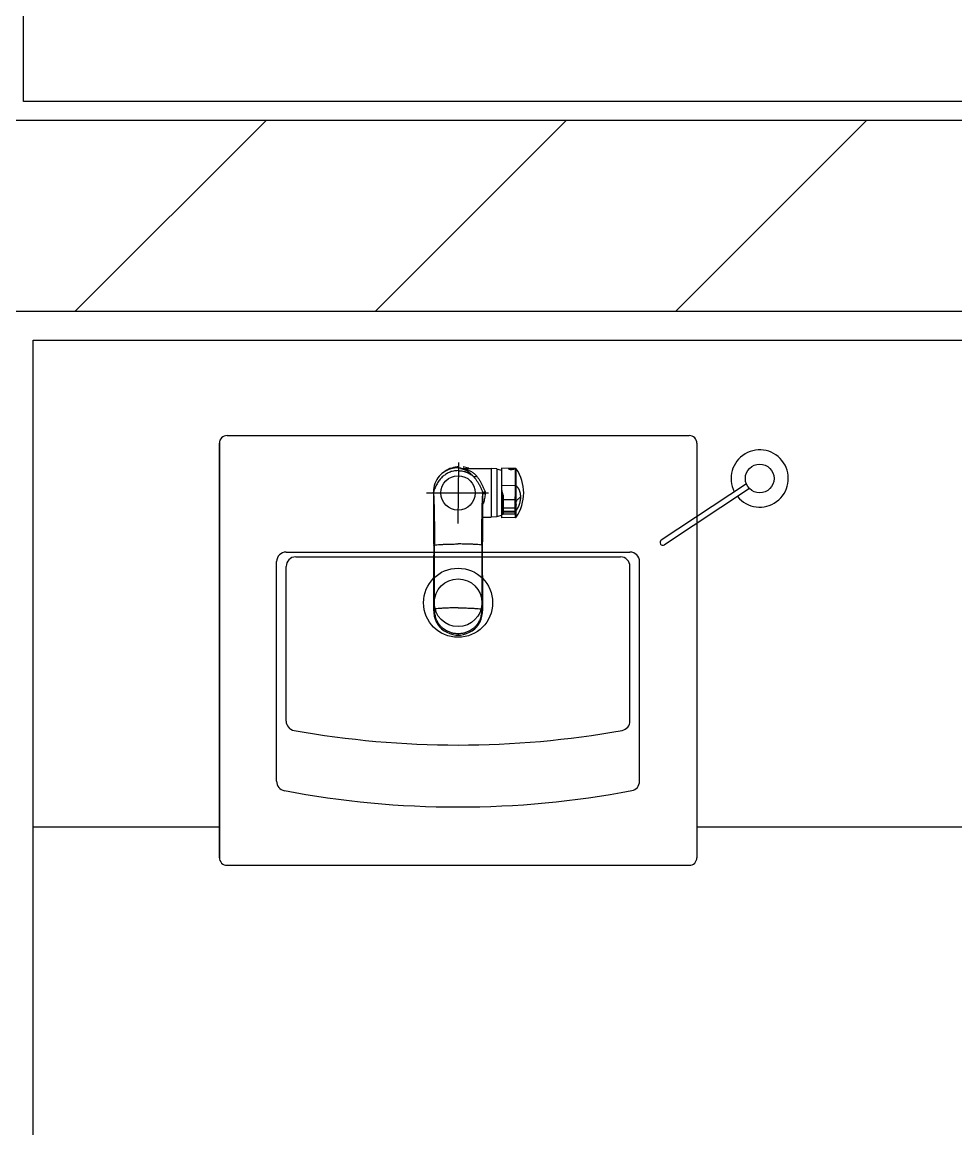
# Model space of a CAD drawing. Extents: x 1198601 to 1325177, y -301855 to -214174.
# Drawn here: x 1244989 to 1245967, y -274826 to -273667 of the extents above; entities that cross this region are included whole.
import ezdxf

# ---------------------------------------------------------------- set-up
doc = ezdxf.new("R2010")
doc.units = 0
doc.header["$LTSCALE"] = 600
doc.header["$MEASUREMENT"] = 0
for name, color, linetype in [('INT', 13, 'CONTINUOUS'), ('WAL', 4, 'CONTINUOUS'), ('WALLLL', 7, 'CONTINUOUS')]:
    doc.layers.add(name, color=color, linetype=linetype)

msp = doc.modelspace()

# ---------------------------------------------------------------- linework, layer by layer
at = {"layer": 'INT', "lineweight": -3}
for p, q in [((1245195.4, -274107.9), (1245195.4, -274541.9)), ((1245195.4, -274541.9), (1245195.4, -274107.9)), ((1245203.4, -274099.9), (1245687.4, -274099.9)), ((1245695.4, -274107.9), (1245695.4, -274541.9)), ((1245445.6, -274128.2), (1245445.2, -274191.9)), ((1245425.5, -274142.5), (1245424.2, -274144.2)), ((1245426.9, -274141), (1245425.5, -274142.5)), ((1245428.4, -274139.7), (1245426.9, -274141)), ((1245429.9, -274138.5), (1245428.4, -274139.7)), ((1245431.4, -274137.5), (1245429.9, -274138.5)), ((1245432.8, -274136.7), (1245431.4, -274137.5)), ((1245434.2, -274136), (1245432.8, -274136.7)), ((1245435.5, -274135.4), (1245434.2, -274136)), ((1245436.7, -274135), (1245435.5, -274135.4)), ((1245437.8, -274134.6), (1245436.7, -274135)), ((1245439, -274134.3), (1245437.8, -274134.6)), ((1245439.9, -274134.1), (1245439, -274134.3)), ((1245448.9, -274134.2), (1245448.7, -274134.2)), ((1245448.8, -274134.4), (1245448.8, -274134.4)), ((1245448.9, -274134.2), (1245479.9, -274134.3)), ((1245451.1, -274134.2), (1245450.9, -274134.1)), ((1245479.9, -274134.3), (1245479.9, -274185.3)), ((1245485.9, -274134.8), (1245479.9, -274134.3)), ((1245485.9, -274134.8), (1245485.9, -274184.8)), ((1245490.8, -274134), (1245490.8, -274185.8)), ((1245490.9, -274133.9), (1245490.9, -274152.3)), ((1245505.5, -274134.2), (1245490.9, -274133.9)), ((1245498.3, -274134.9), (1245498.3, -274134.8)), ((1245503.7, -274134.9), (1245503.8, -274134.9)), ((1245505.5, -274152.4), (1245505.5, -274134.2)), ((1245506.3, -274152.5), (1245506.3, -274134.6)), ((1245420.4, -274152.3), (1245419.8, -274154.6)), ((1245421.1, -274150.1), (1245420.4, -274152.3)), ((1245422, -274148), (1245421.1, -274150.1)), ((1245423, -274146), (1245422, -274148)), ((1245424.2, -274144.2), (1245423, -274146)), ((1245505.5, -274152.4), (1245490.9, -274152.3)), ((1245490.9, -274152.3), (1245490.9, -274156.4)), ((1245505.5, -274152.5), (1245505.5, -274152.4)), ((1245506.3, -274152.6), (1245506.3, -274152.5)), ((1245412.2, -274159.9), (1245477, -274159.9)), ((1245419.4, -274159.8), (1245419.4, -274159.8)), ((1245419.4, -274159.8), (1245419.4, -274159.8)), ((1245419.4, -274159.8), (1245419.4, -274160)), ((1245419.4, -274159.8), (1245419.4, -274159.9)), ((1245419.4, -274159.9), (1245419.4, -274160)), ((1245419.4, -274160), (1245419.4, -274160.3)), ((1245419.4, -274160.3), (1245419.4, -274160.9)), ((1245419.4, -274160.9), (1245419.4, -274162.8)), ((1245419.4, -274162.8), (1245419.5, -274167.4)), ((1245419.8, -274154.6), (1245419.6, -274156.3)), ((1245419.7, -274162.4), (1245419.7, -274162.4)), ((1245471.1, -274160.7), (1245471.2, -274160.4)), ((1245471.2, -274160.4), (1245471.2, -274160.2)), ((1245471.3, -274162.9), (1245471.4, -274161.2)), ((1245471.3, -274168.3), (1245471.3, -274162.9)), ((1245471.4, -274160.3), (1245471.4, -274161.2)), ((1245490.9, -274157.8), (1245490.9, -274175.4)), ((1245491.5, -274162.8), (1245491.5, -274181.3)), ((1245419.5, -274167.4), (1245419.5, -274170.3)), ((1245419.5, -274170.3), (1245419.5, -274175.3)), ((1245419.5, -274175.3), (1245419.5, -274179.3)), ((1245471.3, -274171.9), (1245471.3, -274168.3)), ((1245471.3, -274176), (1245471.3, -274171.9)), ((1245471.3, -274180.4), (1245471.3, -274176)), ((1245490.9, -274176.3), (1245490.9, -274178.9)), ((1245492.5, -274167.1), (1245492.5, -274175.9)), ((1245505, -274167.2), (1245492.5, -274167.1)), ((1245505, -274176), (1245492.5, -274175.9)), ((1245505, -274176), (1245505, -274167.2)), ((1245506, -274181.2), (1245506, -274168.1)), ((1245506, -274172.4), (1245506, -274172.3)), ((1245506, -274172.3), (1245506, -274172.3)), ((1245506, -274172.3), (1245506, -274172.3)), ((1245506, -274172.5), (1245506, -274172.4)), ((1245506, -274172.4), (1245506, -274172.4)), ((1245506, -274172.6), (1245506, -274172.5)), ((1245419.5, -274179.3), (1245419.5, -274182.7)), ((1245419.5, -274182.7), (1245419.6, -274186)), ((1245419.6, -274186), (1245419.6, -274188.5)), ((1245419.6, -274188.5), (1245419.7, -274198.4)), ((1245471.2, -274185), (1245471.3, -274180.4)), ((1245471.2, -274189.8), (1245471.2, -274185)), ((1245471.2, -274185.3), (1245479.9, -274185.3)), ((1245485.9, -274184.8), (1245479.9, -274185.3)), ((1245490.9, -274178.9), (1245490.9, -274185.9)), ((1245490.9, -274178.9), (1245491.5, -274178.9)), ((1245505.5, -274185.7), (1245490.9, -274185.9)), ((1245492.5, -274179.4), (1245492.5, -274180.2)), ((1245505, -274179.4), (1245492.5, -274179.4)), ((1245505, -274180.1), (1245492.5, -274180.2)), ((1245505, -274182.2), (1245492.5, -274182.3)), ((1245505, -274180.1), (1245505, -274179.4)), ((1245505.5, -274185.7), (1245505.5, -274182)), ((1245506.3, -274178.4), (1245506.3, -274178.3)), ((1245506.3, -274185.2), (1245506.3, -274178.4)), ((1245419.7, -274198.4), (1245419.7, -274203.8)), ((1245471.1, -274201), (1245471.2, -274195.1)), ((1245471.2, -274195.1), (1245471.2, -274189.8)), ((1245419.7, -274203.8), (1245419.7, -274205.7)), ((1245419.7, -274205.7), (1245419.7, -274207.7)), ((1245419.7, -274207.7), (1245419.7, -274208.7)), ((1245419.7, -274208.7), (1245419.7, -274209.7)), ((1245419.7, -274209.7), (1245419.7, -274210.8)), ((1245419.7, -274210.8), (1245419.7, -274211.9)), ((1245419.7, -274211.9), (1245419.7, -274212.9)), ((1245471, -274214.9), (1245471.1, -274207.6)), ((1245471.1, -274207.6), (1245471.1, -274201)), ((1245265.3, -274221.9), (1245625.3, -274221.9)), ((1245419.7, -274212.9), (1245419.8, -274214)), ((1245419.8, -274214.9), (1245419.7, -274235)), ((1245419.8, -274214), (1245419.8, -274214.9)), ((1245471, -274235), (1245471, -274214.9)), ((1245255.3, -274461.9), (1245255.3, -274231.9)), ((1245275.3, -274226.9), (1245615.3, -274226.9)), ((1245419.7, -274235), (1245419.7, -274257.4)), ((1245471.1, -274257.4), (1245471, -274235)), ((1245635.3, -274461.9), (1245635.3, -274231.9)), ((1245265.3, -274398.8), (1245265.3, -274236.9)), ((1245625.3, -274398.8), (1245625.3, -274236.9)), ((1245419.7, -274257.4), (1245419.7, -274281.8)), ((1245471.1, -274281.8), (1245471.1, -274257.4)), ((1245419.7, -274281.8), (1245419.9, -274285.5)), ((1245470.9, -274285.5), (1245471.1, -274281.8)), ((1245419.9, -274285.5), (1245420.4, -274289)), ((1245420.4, -274289), (1245421.3, -274292.1)), ((1245421.3, -274292.1), (1245422.5, -274295)), ((1245468.3, -274295), (1245469.5, -274292.1)), ((1245469.5, -274292.1), (1245470.3, -274289)), ((1245470.3, -274289), (1245470.9, -274285.5)), ((1245422.5, -274295), (1245424, -274297.7)), ((1245424, -274297.7), (1245425.8, -274300.1)), ((1245425.8, -274300.1), (1245428, -274302.3)), ((1245428, -274302.3), (1245430.6, -274304.2)), ((1245430.6, -274304.2), (1245433.5, -274305.9)), ((1245457.3, -274305.9), (1245460.2, -274304.2)), ((1245460.2, -274304.2), (1245462.8, -274302.2)), ((1245462.8, -274302.2), (1245465, -274300)), ((1245465, -274300), (1245466.8, -274297.6)), ((1245466.8, -274297.6), (1245468.3, -274295)), ((1245433.5, -274305.9), (1245436.6, -274307.3)), ((1245436.6, -274307.3), (1245439.8, -274308.3)), ((1245439.8, -274308.3), (1245442.8, -274308.8)), ((1245442.8, -274308.8), (1245445.4, -274308.9)), ((1245445.4, -274307.5), (1245445.4, -274308.9)), ((1245445.4, -274308.9), (1245448, -274308.8)), ((1245448, -274308.8), (1245451, -274308.3)), ((1245451, -274308.3), (1245454.2, -274307.3)), ((1245454.2, -274307.3), (1245457.3, -274305.9)), ((1245203.3, -274549.9), (1245687.4, -274549.9))]:
    msp.add_line(p, q, dxfattribs=at)
at = {"layer": 'INT', "color": 5}
for p, q in [((1245747.2, -274150.4), (1245658, -274209.3)), ((1245750.5, -274155.4), (1245661.3, -274214.3)), ((1245195.4, -274509.9), (1245000.4, -274509.9)), ((1245995.4, -274509.9), (1245695.4, -274509.9))]:
    msp.add_line(p, q, dxfattribs=at)
msp.add_circle((1245761.1, -274144.8), 15, dxfattribs=at)
at = {"layer": 'INT', "lineweight": -3}
for centre, radius in [((1245445.3, -274159.9), 18), ((1245445.3, -274274.9), 36.2), ((1245445.3, -274274.9), 25)]:
    msp.add_circle(centre, radius, dxfattribs=at)
for centre, radius, start, end in [((1245203.4, -274107.9), 8, 90, 180), ((1245687.4, -274107.9), 8, 0, 90), ((1245447.1, -274160), 27.5, 91.9859, 123.9463), ((1245447.1, -274160), 27.5, 70.1707, 82.7815), ((1245483.3, -274153.9), 19, 66.6309, 82.1348), ((1245490.9, -274134), 0.1, 89, 180), ((1245505.4, -274135.2), 1, 33.9392, 89), ((1245468.7, -274159.9), 45.3, 326.0608, 33.9392), ((1245483.3, -274165.7), 19, 277.8652, 293.3691), ((1245490.9, -274185.8), 0.1, 180, 271), ((1245492.5, -274181.3), 1, 180, 270.6098), ((1245505, -274181.2), 1, 270.6098, 0), ((1245505.4, -274184.7), 1, 271, 326.0608), ((1245265.3, -274231.9), 10, 90, 180), ((1245625.3, -274231.9), 10, 0, 90), ((1245275.3, -274236.9), 10, 90, 180), ((1245615.3, -274236.9), 10, 0, 90), ((1245275.3, -274398.8), 10, 180, 260.1964), ((1245445.3, -273448.9), 975, 259.8566, 280.1504), ((1245615.3, -274398.8), 10, 280.4898, 0), ((1245265.3, -274461.9), 10, 180, 259.604), ((1245625.3, -274461.9), 10, 281.105, 0), ((1245445.3, -273513.8), 975, 259.253, 280.7543), ((1245203.4, -274541.9), 8, 180, 270), ((1245687.4, -274541.9), 8, 270, 0)]:
    msp.add_arc(centre, radius, start, end, dxfattribs=at)
at = {"layer": 'INT', "color": 5}
for centre, radius, start, end in [((1245761.1, -274144.8), 30, 219.1815, 207.7032), ((1245659.7, -274211.8), 3, 123.4423, 303.4423)]:
    msp.add_arc(centre, radius, start, end, dxfattribs=at)
at = {"layer": 'INT', "lineweight": -3}
for points, knots in [([(1245445.4, -274136.6), (1245444.5, -274136.6), (1245442.8, -274136.7), (1245440.4, -274137), (1245438.1, -274137.6), (1245436, -274138.4), (1245434, -274139.4), (1245432.2, -274140.5), (1245430.4, -274141.8), (1245428.2, -274143.7), (1245425.7, -274146.5), (1245423.2, -274150.3), (1245421.1, -274154.5), (1245420, -274157.6), (1245419.5, -274159.1)], [0, 0, 0, 0, 2.590224, 5.032312, 7.364626, 9.618123, 11.819225, 13.989956, 16.149213, 18.31337, 22.708254, 27.27355, 32.086465, 36.909979, 36.909979, 36.909979, 36.909979]), ([(1245445.4, -274133.6), (1245444.6, -274133.6), (1245442.9, -274133.6), (1245441, -274133.9), (1245440, -274134.1), (1245439.9, -274134.1)], [0, 0, 0, 0, 2.337378, 5.167079, 5.568387, 5.568387, 5.568387, 5.568387]), ([(1245445.4, -274136.6), (1245446.3, -274136.6), (1245447.9, -274136.7), (1245450.4, -274137), (1245452.6, -274137.6), (1245454.8, -274138.4), (1245456.8, -274139.4), (1245459, -274140.7), (1245460.5, -274141.9), (1245461.4, -274142.7)], [0, 0, 0, 0, 2.590224, 5.032312, 7.364626, 9.618123, 11.819225, 13.989956, 17.522772, 17.522772, 17.522772, 17.522772]), ([(1245445.6, -274133.9), (1245445.6, -274133.9), (1245445.6, -274133.8), (1245445.7, -274133.9), (1245445.8, -274133.8), (1245445.9, -274133.8), (1245446, -274133.8), (1245446.1, -274133.8), (1245446.2, -274133.8), (1245446.2, -274133.8)], [0, 0, 0, 0, 0.0041468, 0.0434381, 0.1201391, 0.2263247, 0.3522698, 0.4910073, 0.5544665, 0.5544665, 0.5544665, 0.5544665]), ([(1245447.8, -274134.1), (1245447.7, -274134.1), (1245447.5, -274134.1), (1245447.2, -274134.1), (1245447, -274134), (1245446.8, -274134), (1245446.5, -274134), (1245446.4, -274134), (1245446.2, -274134), (1245446, -274133.9), (1245445.9, -274133.9), (1245445.8, -274133.9), (1245445.7, -274133.9), (1245445.7, -274133.9), (1245445.6, -274133.9), (1245445.6, -274133.9)], [0, 0, 0, 0, 0.293484, 0.563429, 0.816329, 1.052748, 1.266688, 1.455334, 1.625009, 1.778725, 1.915635, 2.031497, 2.11774, 2.166941, 2.177312, 2.177312, 2.177312, 2.177312]), ([(1245447.8, -274134.1), (1245447.8, -274134.1), (1245447.8, -274134.1), (1245447.7, -274134.1), (1245447.7, -274134.1), (1245447.7, -274134.1), (1245447.7, -274134.2), (1245447.7, -274134.2), (1245447.8, -274134.2), (1245447.8, -274134.2), (1245447.9, -274134.2), (1245447.9, -274134.2), (1245448.1, -274134.2), (1245448.2, -274134.3), (1245448.3, -274134.3), (1245448.3, -274134.3)], [0, 0, 0, 0, 0.0405784, 0.0692345, 0.0879732, 0.098602, 0.116444, 0.1374001, 0.1689614, 0.2134599, 0.2743319, 0.355857, 0.4621056, 0.5966429, 0.7625832, 0.7625832, 0.7625832, 0.7625832]), ([(1245448.4, -274134.2), (1245448.3, -274134.2), (1245448.2, -274134.1), (1245448, -274134.1), (1245447.9, -274134.1), (1245447.8, -274134.1)], [0, 0, 0, 0, 0.1871959, 0.3849876, 0.5910613, 0.5910613, 0.5910613, 0.5910613]), ([(1245448.3, -274134.3), (1245448.4, -274134.3), (1245448.5, -274134.4), (1245448.7, -274134.4), (1245448.8, -274134.4)], [0, 0, 0, 0, 0.2000417, 0.4367546, 0.4367546, 0.4367546, 0.4367546]), ([(1245448.7, -274134.2), (1245448.6, -274134.2), (1245448.5, -274134.2), (1245448.4, -274134.2), (1245448.4, -274134.2)], [0, 0, 0, 0, 0.1300233, 0.2646704, 0.2646704, 0.2646704, 0.2646704]), ([(1245448.7, -274134.2), (1245448.6, -274134.2), (1245448.6, -274134.2), (1245448.6, -274134.2), (1245448.5, -274134.2), (1245448.5, -274134.2), (1245448.5, -274134.2), (1245448.5, -274134.2), (1245448.5, -274134.2), (1245448.5, -274134.2), (1245448.5, -274134.2), (1245448.5, -274134.2), (1245448.5, -274134.2), (1245448.5, -274134.2), (1245448.5, -274134.2)], [0, 0, 0, 0, 0.0316484, 0.1196122, 0.1522803, 0.1766546, 0.1923725, 0.1999816, 0.2023724, 0.2059214, 0.2113667, 0.2189089, 0.2404269, 0.2442912, 0.2442912, 0.2442912, 0.2442912]), ([(1245448.5, -274134.2), (1245448.5, -274134.2), (1245448.5, -274134.2), (1245448.6, -274134.2), (1245448.6, -274134.2), (1245448.7, -274134.2), (1245448.7, -274134.2), (1245448.8, -274134.2), (1245448.9, -274134.3), (1245449, -274134.3)], [0, 0, 0, 0, 0.0259235, 0.0634393, 0.1081042, 0.1593251, 0.2165079, 0.3463714, 0.4736246, 0.4736246, 0.4736246, 0.4736246]), ([(1245448.8, -274134.4), (1245448.9, -274134.4), (1245449.1, -274134.5), (1245449.4, -274134.6), (1245449.7, -274134.6), (1245450.1, -274134.8), (1245450.6, -274134.9), (1245451.1, -274135.1), (1245451.7, -274135.3), (1245452.3, -274135.6), (1245453.1, -274135.9), (1245453.9, -274136.3), (1245454.7, -274136.8), (1245455.5, -274137.3), (1245456.3, -274137.9), (1245457.1, -274138.5), (1245457.8, -274139.1), (1245458.6, -274139.8), (1245459.3, -274140.4), (1245460, -274141.2), (1245460.7, -274141.9), (1245461.2, -274142.4), (1245461.4, -274142.7)], [0, 0, 0, 0, 0.234015, 0.553034, 0.918752, 1.336149, 1.811706, 2.352872, 2.969018, 3.675295, 4.495445, 5.428287, 6.400823, 7.365961, 8.336735, 9.306633, 10.27841, 11.256796, 12.252597, 13.265339, 14.29, 15.33046, 15.33046, 15.33046, 15.33046]), ([(1245449, -274134.3), (1245449, -274134.3), (1245449, -274134.3), (1245449.1, -274134.3), (1245449.3, -274134.3), (1245449.6, -274134.4), (1245449.9, -274134.4), (1245450.3, -274134.5), (1245450.7, -274134.5), (1245451.2, -274134.6), (1245451.9, -274134.8), (1245452.7, -274135), (1245453.6, -274135.2), (1245454.7, -274135.5), (1245456.1, -274136), (1245457.7, -274136.7), (1245459.2, -274137.6), (1245460.7, -274138.6), (1245462.7, -274140.1), (1245464, -274141.4), (1245464.8, -274142.4)], [0, 0, 0, 0, 0.019567, 0.179966, 0.351036, 0.530612, 0.908774, 1.305678, 1.714741, 2.132426, 2.984373, 3.849377, 4.721296, 5.596463, 7.349597, 9.105164, 10.869074, 12.651356, 14.463785, 18.229983, 18.229983, 18.229983, 18.229983]), ([(1245461.4, -274142.7), (1245461.5, -274142.7), (1245461.9, -274142.8), (1245462.5, -274142.9), (1245463.2, -274142.8), (1245464, -274142.7), (1245464.5, -274142.5), (1245464.8, -274142.4)], [0, 0, 0, 0, 0.440152, 1.061458, 1.777331, 2.579868, 3.452398, 3.452398, 3.452398, 3.452398]), ([(1245461.4, -274142.7), (1245461.7, -274143), (1245462.3, -274143.8), (1245463.3, -274144.9), (1245464.2, -274146.1), (1245465, -274147.4), (1245465.9, -274148.8), (1245466.8, -274150.2), (1245467.6, -274151.6), (1245468.4, -274153.1), (1245469.1, -274154.7), (1245469.9, -274156.2), (1245470.6, -274157.8), (1245471, -274158.9), (1245471.2, -274159.5)], [0, 0, 0, 0, 1.436009, 2.908824, 4.41421, 5.963127, 7.564246, 9.213758, 10.894248, 12.596155, 14.315923, 16.049841, 17.79384, 19.544642, 19.544642, 19.544642, 19.544642]), ([(1245464.8, -274142.4), (1245465.1, -274142.7), (1245465.6, -274143.5), (1245466.5, -274144.6), (1245467.3, -274145.8), (1245468, -274147), (1245468.8, -274148.3), (1245469.5, -274149.7), (1245470.2, -274151.1), (1245470.9, -274152.6), (1245471.5, -274154.1), (1245472.2, -274155.6), (1245472.9, -274157.1), (1245473.3, -274158.1), (1245473.5, -274158.7)], [0, 0, 0, 0, 1.369433, 2.762615, 4.179342, 5.633471, 7.137097, 8.689847, 10.277203, 11.89178, 13.530529, 15.18905, 16.861753, 18.54261, 18.54261, 18.54261, 18.54261]), ([(1245498.3, -274134.8), (1245498.3, -274134.8), (1245498.4, -274134.7), (1245498.5, -274134.6), (1245498.7, -274134.5), (1245499, -274134.5), (1245499.4, -274134.4), (1245499.9, -274134.4), (1245500.3, -274134.4), (1245500.8, -274134.4), (1245501.3, -274134.4), (1245501.8, -274134.4), (1245502.3, -274134.4), (1245502.7, -274134.5), (1245503.1, -274134.5), (1245503.4, -274134.6), (1245503.6, -274134.7), (1245503.7, -274134.7), (1245503.7, -274134.8)], [0, 0, 0, 0, 0.11504, 0.279174, 0.513408, 0.823538, 1.203641, 1.64619, 2.130327, 2.64079, 3.152053, 3.650099, 4.113922, 4.534773, 4.897455, 5.19713, 5.426713, 5.590228, 5.590228, 5.590228, 5.590228]), ([(1245503.8, -274134.9), (1245503.8, -274134.9), (1245503.7, -274135), (1245503.6, -274135.2), (1245503.3, -274135.3), (1245503, -274135.4), (1245502.7, -274135.5), (1245502.3, -274135.5), (1245501.8, -274135.6), (1245501.3, -274135.6), (1245500.8, -274135.6), (1245500.3, -274135.6), (1245499.8, -274135.5), (1245499.4, -274135.4), (1245499, -274135.3), (1245498.7, -274135.2), (1245498.5, -274135.1), (1245498.4, -274135), (1245498.4, -274134.9)], [0, 0, 0, 0, 0.126532, 0.307088, 0.554852, 0.87098, 1.248, 1.680836, 2.152201, 2.652892, 3.165519, 3.674946, 4.158891, 4.603347, 4.987481, 5.305951, 5.551597, 5.728072, 5.728072, 5.728072, 5.728072]), ([(1245499.8, -274135.5), (1245499.9, -274135.5), (1245500.1, -274135.4), (1245500.3, -274135.3), (1245500.6, -274135.1), (1245500.9, -274135), (1245501.3, -274134.9), (1245501.6, -274134.9), (1245501.9, -274134.8), (1245502.2, -274134.7), (1245502.5, -274134.7), (1245502.8, -274134.7), (1245503, -274134.7), (1245503.2, -274134.7), (1245503.4, -274134.8), (1245503.5, -274134.8), (1245503.6, -274134.9), (1245503.7, -274134.9), (1245503.7, -274134.9)], [0, 0, 0, 0, 0.241446, 0.555639, 0.881781, 1.215133, 1.55057, 1.882832, 2.206878, 2.518013, 2.812569, 3.088203, 3.342633, 3.550212, 3.717069, 3.860679, 3.991185, 4.025252, 4.025252, 4.025252, 4.025252]), ([(1245503.4, -274134.9), (1245503.4, -274134.9), (1245503.4, -274134.8), (1245503.3, -274134.8), (1245503.1, -274134.7), (1245503, -274134.7), (1245502.8, -274134.7), (1245502.5, -274134.7), (1245502.3, -274134.8), (1245502, -274134.8), (1245501.7, -274134.9), (1245501.4, -274134.9), (1245501.1, -274135), (1245500.8, -274135.1), (1245500.5, -274135.2), (1245500.2, -274135.3), (1245500, -274135.4), (1245499.9, -274135.5), (1245499.8, -274135.5)], [0, 0, 0, 0, 0.082892, 0.186562, 0.321417, 0.490486, 0.693216, 0.927136, 1.18855, 1.472896, 1.774974, 2.089123, 2.409382, 2.729641, 3.04379, 3.345868, 3.630214, 3.739412, 3.739412, 3.739412, 3.739412]), ([(1245503.4, -274134.9), (1245503.4, -274134.9), (1245503.4, -274135), (1245503.4, -274135.1), (1245503.3, -274135.2), (1245503.2, -274135.3), (1245503.1, -274135.3), (1245503, -274135.4)], [0, 0, 0, 0, 0.082892, 0.1865617, 0.3214172, 0.4904858, 0.607362, 0.607362, 0.607362, 0.607362]), ([(1245490.9, -274152.3), (1245490.9, -274152.3), (1245490.9, -274152.3), (1245490.8, -274152.3), (1245490.8, -274152.3), (1245490.8, -274152.3), (1245490.8, -274152.3)], [0, 0, 0, 0, 0.0388565, 0.0724878, 0.0965893, 0.1103156, 0.1103156, 0.1103156, 0.1103156]), ([(1245505, -274167.2), (1245505, -274167.1), (1245505, -274167.1), (1245505, -274166.9), (1245505, -274166.8), (1245505, -274166.6), (1245505, -274166.4), (1245505, -274166.2), (1245505.1, -274165.9), (1245505.1, -274165.6), (1245505.1, -274165.2), (1245505.2, -274164.8), (1245505.2, -274164.3), (1245505.3, -274163.7), (1245505.3, -274162.9), (1245505.3, -274162.1), (1245505.4, -274161), (1245505.4, -274159.7), (1245505.4, -274158.2), (1245505.4, -274156.4), (1245505.4, -274154.5), (1245505.5, -274153.1), (1245505.5, -274152.5)], [0, 0, 0, 0, 0.105645, 0.226459, 0.366376, 0.529886, 0.722208, 0.949367, 1.218299, 1.537069, 1.914571, 2.351515, 2.861987, 3.470206, 4.203472, 5.070432, 6.103024, 7.354612, 8.852636, 10.665364, 12.784059, 14.684072, 14.684072, 14.684072, 14.684072]), ([(1245505.5, -274152.4), (1245505.5, -274152.4), (1245505.7, -274152.4), (1245505.9, -274152.4), (1245506.1, -274152.5), (1245506.2, -274152.5), (1245506.3, -274152.5)], [0, 0, 0, 0, 0.237601, 0.461865, 0.6613791, 0.8267999, 0.8267999, 0.8267999, 0.8267999]), ([(1245505.5, -274152.5), (1245505.5, -274152.5), (1245505.7, -274152.5), (1245505.9, -274152.5), (1245506.1, -274152.6), (1245506.2, -274152.6), (1245506.3, -274152.6)], [0, 0, 0, 0, 0.2376631, 0.4621386, 0.6620475, 0.8280829, 0.8280829, 0.8280829, 0.8280829]), ([(1245506, -274168.1), (1245506, -274168.1), (1245506, -274168), (1245506, -274167.9), (1245506, -274167.7), (1245506, -274167.6), (1245506, -274167.3), (1245506, -274167.1), (1245506.1, -274166.8), (1245506.1, -274166.4), (1245506.1, -274166), (1245506.2, -274165.5), (1245506.2, -274164.9), (1245506.2, -274164.3), (1245506.2, -274163.5), (1245506.2, -274162.5), (1245506.3, -274161.4), (1245506.3, -274160.1), (1245506.3, -274158.5), (1245506.3, -274156.6), (1245506.3, -274154.7), (1245506.3, -274153.3), (1245506.3, -274152.6)], [0, 0, 0, 0, 0.109416, 0.235899, 0.383959, 0.558894, 0.767027, 1.015796, 1.313648, 1.669921, 2.094291, 2.585725, 3.156672, 3.829864, 4.629392, 5.559864, 6.652494, 7.961874, 9.515731, 11.384558, 13.560083, 15.506199, 15.506199, 15.506199, 15.506199]), ([(1245510.9, -274164.2), (1245510.9, -274164), (1245510.9, -274163.7), (1245510.9, -274163.3), (1245510.9, -274162.8), (1245510.8, -274162.4), (1245510.8, -274161.9), (1245510.7, -274161.5), (1245510.7, -274161), (1245510.6, -274160.5), (1245510.5, -274159.9), (1245510.3, -274159.3), (1245510.1, -274158.6), (1245509.9, -274157.9), (1245509.5, -274157.1), (1245509.2, -274156.4), (1245508.8, -274155.7), (1245508.5, -274155.1), (1245508.1, -274154.7), (1245507.8, -274154.2), (1245507.5, -274153.9), (1245507.2, -274153.5), (1245506.9, -274153.2), (1245506.6, -274152.9), (1245506.4, -274152.7), (1245506.3, -274152.6)], [0, 0, 0, 0, 0.452543, 0.90402, 1.352082, 1.794141, 2.232662, 2.682821, 3.162328, 3.688209, 4.271653, 4.919897, 5.636533, 6.412497, 7.234235, 8.063458, 8.833769, 9.51157, 10.101801, 10.615035, 11.078937, 11.521149, 11.962778, 12.403668, 12.840462, 12.840462, 12.840462, 12.840462]), ([(1245419.6, -274156.3), (1245419.5, -274156.6), (1245419.4, -274157.6), (1245419.4, -274158.7), (1245419.4, -274159.5)], [0, 0, 0, 0, 0.804088, 3.226093, 3.226093, 3.226093, 3.226093]), ([(1245419.4, -274159.4), (1245419.4, -274159.4), (1245419.4, -274159.4), (1245419.4, -274159.4), (1245419.4, -274159.4), (1245419.4, -274159.4), (1245419.4, -274159.3), (1245419.4, -274159.3), (1245419.4, -274159.3), (1245419.4, -274159.3), (1245419.4, -274159.3), (1245419.4, -274159.2), (1245419.5, -274159.2), (1245419.5, -274159.2), (1245419.5, -274159.1), (1245419.5, -274159.1)], [0, 0, 0, 0, 0.0146093, 0.0298766, 0.0456952, 0.0620495, 0.0789671, 0.0964151, 0.1148283, 0.1355764, 0.1603737, 0.1905349, 0.2278157, 0.2759383, 0.3433875, 0.3433875, 0.3433875, 0.3433875]), ([(1245419.5, -274159.1), (1245419.5, -274159.2), (1245419.4, -274159.4), (1245419.4, -274159.5), (1245419.4, -274159.6)], [0, 0, 0, 0, 0.2658295, 0.5316588, 0.5316588, 0.5316588, 0.5316588]), ([(1245419.4, -274159.5), (1245419.4, -274159.5), (1245419.4, -274159.5), (1245419.4, -274159.5), (1245419.4, -274159.5), (1245419.4, -274159.5), (1245419.4, -274159.4), (1245419.4, -274159.4), (1245419.4, -274159.4)], [0, 0, 0, 0, 0.01724635, 0.03443609, 0.05105741, 0.06670622, 0.08132657, 0.09556705, 0.09556705, 0.09556705, 0.09556705]), ([(1245419.4, -274159.5), (1245419.4, -274159.5), (1245419.4, -274159.5), (1245419.4, -274159.6), (1245419.4, -274159.6)], [0, 0, 0, 0, 0.02403585, 0.04998566, 0.04998566, 0.04998566, 0.04998566]), ([(1245419.4, -274159.6), (1245419.4, -274159.6), (1245419.4, -274159.6), (1245419.4, -274159.6), (1245419.4, -274159.6), (1245419.4, -274159.6), (1245419.4, -274159.7), (1245419.4, -274159.7)], [0, 0, 0, 0, 0.02313412, 0.04324975, 0.060657, 0.07563547, 0.08864377, 0.08864377, 0.08864377, 0.08864377]), ([(1245419.4, -274159.7), (1245419.4, -274159.7), (1245419.4, -274159.7), (1245419.4, -274159.7), (1245419.4, -274159.7), (1245419.4, -274159.7), (1245419.4, -274159.7), (1245419.4, -274159.7), (1245419.4, -274159.7), (1245419.4, -274159.8), (1245419.4, -274159.8), (1245419.4, -274159.8), (1245419.4, -274159.8)], [0, 0, 0, 0, 0.0119215, 0.0235152, 0.0350571, 0.0465041, 0.0578922, 0.0692869, 0.0806998, 0.0924356, 0.1053601, 0.1081219, 0.1081219, 0.1081219, 0.1081219]), ([(1245419.5, -274159.1), (1245419.5, -274159.1), (1245419.6, -274159.2), (1245419.5, -274159.2), (1245419.5, -274159.3)], [0, 0, 0, 0, 0.0272213, 0.1835337, 0.1835337, 0.1835337, 0.1835337]), ([(1245419.6, -274159.9), (1245419.6, -274160), (1245419.6, -274160.4), (1245419.7, -274161.2), (1245419.7, -274162), (1245419.7, -274162.4)], [0, 0, 0, 0, 0.344708, 1.235697, 2.49985, 2.49985, 2.49985, 2.49985]), ([(1245419.7, -274162.4), (1245419.8, -274163), (1245419.8, -274164.4), (1245419.9, -274166.7), (1245420, -274169.5), (1245420.1, -274172.7), (1245420.2, -274175.8), (1245420.3, -274178.8), (1245420.3, -274181.9), (1245420.4, -274185.2), (1245420.4, -274188.6), (1245420.5, -274192.1), (1245420.5, -274195.6), (1245420.5, -274199.3), (1245420.5, -274202.9), (1245420.5, -274206.3), (1245420.5, -274209.4), (1245420.5, -274212.1), (1245420.5, -274213.8), (1245420.5, -274214.6)], [0, 0, 0, 0, 1.71548, 4.091926, 6.983155, 10.250061, 13.415907, 16.366054, 19.317284, 22.667187, 26.241959, 29.694991, 33.165519, 36.797763, 40.534632, 44.048526, 47.085042, 49.75156, 52.157576, 52.157576, 52.157576, 52.157576]), ([(1245470.3, -274214.6), (1245470.3, -274213.8), (1245470.3, -274212.2), (1245470.2, -274209.6), (1245470.2, -274206.7), (1245470.2, -274203.5), (1245470.3, -274200.2), (1245470.3, -274196.8), (1245470.3, -274193.4), (1245470.3, -274190), (1245470.4, -274186.5), (1245470.4, -274183.2), (1245470.5, -274180.1), (1245470.6, -274177.2), (1245470.6, -274174.2), (1245470.7, -274171.1), (1245470.8, -274168.2), (1245470.9, -274165.6), (1245471, -274163.5), (1245471.1, -274161.9), (1245471.1, -274161.1), (1245471.1, -274160.7)], [0, 0, 0, 0, 2.337635, 4.909997, 7.768616, 10.969092, 14.408092, 17.848495, 21.231712, 24.576192, 28.065518, 31.495912, 34.540251, 37.383744, 40.371744, 43.530973, 46.560296, 49.189783, 51.300944, 52.82171, 53.897247, 53.897247, 53.897247, 53.897247]), ([(1245471.2, -274159.5), (1245471.2, -274159.5), (1245471.2, -274159.5), (1245471.3, -274159.5), (1245471.3, -274159.5), (1245471.4, -274159.4), (1245471.5, -274159.4), (1245471.6, -274159.4), (1245471.8, -274159.3), (1245472, -274159.2), (1245472.4, -274159.1), (1245472.7, -274159), (1245473.1, -274158.8), (1245473.4, -274158.7), (1245473.5, -274158.7)], [0, 0, 0, 0, 0.010944, 0.027521, 0.077782, 0.150389, 0.244474, 0.359082, 0.493233, 0.816175, 1.174168, 1.575442, 2.00623, 2.452757, 2.452757, 2.452757, 2.452757]), ([(1245471.2, -274159.5), (1245471.2, -274159.5), (1245471.3, -274159.6), (1245471.3, -274159.7), (1245471.3, -274159.9), (1245471.3, -274160), (1245471.4, -274160)], [0, 0, 0, 0, 0.1482974, 0.2952828, 0.4410236, 0.5855392, 0.5855392, 0.5855392, 0.5855392]), ([(1245471.2, -274160.2), (1245471.2, -274160.1), (1245471.2, -274159.9), (1245471.2, -274159.6), (1245471.2, -274159.5)], [0, 0, 0, 0, 0.2943163, 0.7809709, 0.7809709, 0.7809709, 0.7809709]), ([(1245473.8, -274160.6), (1245473.7, -274161.5), (1245473.5, -274163.2), (1245473.1, -274165.7), (1245472.5, -274168.2), (1245471.9, -274170.2), (1245471.5, -274171.3), (1245471.3, -274171.6)], [0, 0, 0, 0, 2.623607, 5.212523, 7.739175, 10.184468, 11.359691, 11.359691, 11.359691, 11.359691]), ([(1245471.4, -274160.4), (1245471.4, -274160.4), (1245471.4, -274160.4), (1245471.4, -274160.4), (1245471.4, -274160.4), (1245471.5, -274160.4), (1245471.5, -274160.4), (1245471.6, -274160.4), (1245471.8, -274160.4), (1245471.9, -274160.5), (1245472.1, -274160.5), (1245472.5, -274160.5), (1245472.9, -274160.5), (1245473.4, -274160.6), (1245473.7, -274160.6), (1245473.8, -274160.6)], [0, 0, 0, 0, 0.001735, 0.015686, 0.035501, 0.092711, 0.173124, 0.27621, 0.400822, 0.545655, 0.709398, 1.087447, 1.519914, 1.990349, 2.480385, 2.480385, 2.480385, 2.480385]), ([(1245473.5, -274158.7), (1245473.6, -274158.8), (1245473.7, -274158.9), (1245473.7, -274159.2), (1245473.8, -274159.5), (1245473.8, -274159.7), (1245473.8, -274159.8)], [0, 0, 0, 0, 0.298762, 0.593732, 0.88539, 1.173884, 1.173884, 1.173884, 1.173884]), ([(1245473.8, -274159.8), (1245473.8, -274159.9), (1245473.9, -274160.1), (1245473.9, -274160.3), (1245473.8, -274160.5), (1245473.8, -274160.6)], [0, 0, 0, 0, 0.2739408, 0.547197, 0.8203208, 0.8203208, 0.8203208, 0.8203208]), ([(1245490.9, -274156.4), (1245490.9, -274156.4), (1245490.9, -274156.4), (1245490.8, -274156.4), (1245490.8, -274156.4), (1245490.8, -274156.4), (1245490.8, -274156.4)], [0, 0, 0, 0, 0.0389348, 0.0735218, 0.1005829, 0.1206181, 0.1206181, 0.1206181, 0.1206181]), ([(1245490.8, -274156.4), (1245490.8, -274156.5), (1245490.8, -274156.8), (1245490.8, -274157), (1245490.8, -274157.3), (1245490.9, -274157.5), (1245490.9, -274157.7), (1245490.9, -274157.8)], [0, 0, 0, 0, 0.327151, 0.620734, 0.88299, 1.1194, 1.335167, 1.335167, 1.335167, 1.335167]), ([(1245490.9, -274156.4), (1245490.9, -274156.5), (1245490.9, -274156.7), (1245490.9, -274157), (1245490.9, -274157.3), (1245491, -274157.5), (1245491, -274157.6), (1245491, -274157.7)], [0, 0, 0, 0, 0.326535, 0.619413, 0.880873, 1.116375, 1.331088, 1.331088, 1.331088, 1.331088]), ([(1245491, -274157.7), (1245491, -274157.7), (1245491, -274157.7), (1245490.9, -274157.7), (1245490.9, -274157.8), (1245490.9, -274157.8)], [0, 0, 0, 0, 0.0423912, 0.0809186, 0.1116655, 0.1116655, 0.1116655, 0.1116655]), ([(1245490.9, -274157.8), (1245490.9, -274157.9), (1245491, -274158.3), (1245491.1, -274158.8), (1245491.2, -274159.4), (1245491.3, -274159.9), (1245491.4, -274160.5), (1245491.4, -274161.1), (1245491.5, -274161.7), (1245491.5, -274162.2), (1245491.5, -274162.6), (1245491.5, -274162.8)], [0, 0, 0, 0, 0.528608, 1.063859, 1.614016, 2.178183, 2.753417, 3.336588, 3.926926, 4.520478, 5.105253, 5.105253, 5.105253, 5.105253]), ([(1245491, -274157.7), (1245491, -274157.9), (1245491.1, -274158.2), (1245491.2, -274158.7), (1245491.4, -274159.3), (1245491.5, -274159.8), (1245491.7, -274160.3), (1245491.8, -274160.8), (1245492, -274161.3), (1245492.1, -274161.8), (1245492.3, -274162.1), (1245492.3, -274162.2)], [0, 0, 0, 0, 0.523889, 1.048295, 1.579689, 2.115459, 2.651071, 3.181844, 3.705461, 4.2172, 4.706397, 4.706397, 4.706397, 4.706397]), ([(1245492.3, -274162.2), (1245492.2, -274162.2), (1245492.1, -274162.3), (1245492, -274162.3), (1245491.8, -274162.4), (1245491.7, -274162.5), (1245491.6, -274162.6), (1245491.5, -274162.7), (1245491.5, -274162.8), (1245491.5, -274162.8)], [0, 0, 0, 0, 0.182114, 0.363634, 0.537934, 0.699205, 0.843319, 0.968953, 1.079048, 1.079048, 1.079048, 1.079048]), ([(1245492.3, -274162.2), (1245492.3, -274162.3), (1245492.4, -274162.4), (1245492.4, -274162.5), (1245492.4, -274162.7), (1245492.5, -274162.9), (1245492.5, -274163.1), (1245492.5, -274163.3), (1245492.5, -274163.6), (1245492.5, -274163.8), (1245492.5, -274164.2), (1245492.5, -274164.5), (1245492.5, -274164.8), (1245492.5, -274165.2), (1245492.5, -274165.5), (1245492.5, -274165.8), (1245492.5, -274166.1), (1245492.5, -274166.4), (1245492.5, -274166.7), (1245492.5, -274166.9), (1245492.5, -274167), (1245492.5, -274167.1)], [0, 0, 0, 0, 0.160194, 0.325728, 0.498389, 0.681673, 0.880568, 1.102288, 1.351105, 1.627073, 1.929676, 2.260958, 2.622082, 2.983618, 3.324025, 3.64272, 3.939276, 4.213383, 4.464725, 4.693043, 4.898033, 4.898033, 4.898033, 4.898033]), ([(1245506, -274170.4), (1245506, -274170.2), (1245506, -274169.9), (1245506.1, -274169.5), (1245506.2, -274169), (1245506.5, -274168.4), (1245507, -274167.7), (1245507.6, -274166.9), (1245508.4, -274166.1), (1245509.2, -274165.4), (1245510.1, -274164.8), (1245510.6, -274164.4), (1245510.9, -274164.2)], [0, 0, 0, 0, 0.459627, 0.924367, 1.398823, 1.885684, 2.898929, 3.960085, 5.050784, 6.145211, 7.2129, 8.220926, 8.220926, 8.220926, 8.220926]), ([(1245506.3, -274178.3), (1245506.4, -274178.2), (1245506.6, -274177.9), (1245506.9, -274177.4), (1245507.2, -274177), (1245507.5, -274176.5), (1245507.8, -274176), (1245508, -274175.5), (1245508.3, -274175), (1245508.5, -274174.5), (1245508.8, -274174), (1245509, -274173.5), (1245509.2, -274173), (1245509.4, -274172.5), (1245509.6, -274171.9), (1245509.8, -274171.2), (1245510, -274170.5), (1245510.2, -274169.7), (1245510.4, -274168.8), (1245510.6, -274167.7), (1245510.8, -274166.6), (1245510.9, -274165.4), (1245510.9, -274164.6), (1245510.9, -274164.2)], [0, 0, 0, 0, 0.551396, 1.102926, 1.655971, 2.2092, 2.762323, 3.315244, 3.869963, 4.427947, 4.989821, 5.554573, 6.117488, 6.683879, 7.278636, 7.934468, 8.679043, 9.52814, 10.489055, 11.563922, 12.740618, 13.962522, 15.148207, 15.148207, 15.148207, 15.148207]), ([(1245490.9, -274175.4), (1245490.9, -274175.5), (1245490.9, -274175.6), (1245490.8, -274175.7), (1245490.8, -274175.8), (1245490.8, -274176), (1245490.8, -274176.1), (1245490.8, -274176.2)], [0, 0, 0, 0, 0.1212267, 0.2539572, 0.4011697, 0.5670711, 0.755174, 0.755174, 0.755174, 0.755174]), ([(1245490.9, -274176.3), (1245490.9, -274176.3), (1245490.9, -274176.3), (1245490.8, -274176.2), (1245490.8, -274176.2), (1245490.8, -274176.2), (1245490.8, -274176.2)], [0, 0, 0, 0, 0.0392584, 0.0770519, 0.1126123, 0.1464901, 0.1464901, 0.1464901, 0.1464901]), ([(1245491.5, -274172.8), (1245491.5, -274172.9), (1245491.5, -274173.1), (1245491.5, -274173.4), (1245491.4, -274173.7), (1245491.4, -274174), (1245491.3, -274174.3), (1245491.2, -274174.6), (1245491.1, -274174.9), (1245491, -274175.2), (1245490.9, -274175.3), (1245490.9, -274175.4)], [0, 0, 0, 0, 0.306092, 0.6109, 0.918491, 1.226464, 1.535613, 1.84697, 2.160559, 2.465312, 2.748517, 2.748517, 2.748517, 2.748517]), ([(1245491, -274175.5), (1245491, -274175.5), (1245491, -274175.5), (1245490.9, -274175.5), (1245490.9, -274175.4), (1245490.9, -274175.4)], [0, 0, 0, 0, 0.0424668, 0.0844888, 0.1246144, 0.1246144, 0.1246144, 0.1246144]), ([(1245491, -274175.5), (1245491, -274175.5), (1245491, -274175.6), (1245490.9, -274175.8), (1245490.9, -274175.9), (1245490.9, -274176.1), (1245490.9, -274176.2), (1245490.9, -274176.3)], [0, 0, 0, 0, 0.1231996, 0.2583929, 0.4084935, 0.5776431, 0.7692559, 0.7692559, 0.7692559, 0.7692559]), ([(1245491.5, -274174.4), (1245491.5, -274174.4), (1245491.4, -274174.5), (1245491.3, -274174.7), (1245491.2, -274175), (1245491.1, -274175.2), (1245491, -274175.4), (1245491, -274175.5)], [0, 0, 0, 0, 0.010666, 0.29787, 0.595805, 0.891808, 1.171165, 1.171165, 1.171165, 1.171165]), ([(1245492.5, -274167.1), (1245492.4, -274167.1), (1245492.3, -274167.1), (1245492.1, -274167.2), (1245491.9, -274167.3), (1245491.7, -274167.5), (1245491.6, -274167.7), (1245491.5, -274167.9), (1245491.5, -274168), (1245491.5, -274168.1)], [0, 0, 0, 0, 0.225083, 0.449427, 0.672405, 0.893653, 1.113152, 1.331233, 1.548523, 1.548523, 1.548523, 1.548523]), ([(1245492.5, -274175.9), (1245492.4, -274175.9), (1245492.3, -274175.9), (1245492.1, -274176), (1245491.9, -274176.1), (1245491.7, -274176.3), (1245491.6, -274176.5), (1245491.5, -274176.7), (1245491.5, -274176.8), (1245491.5, -274176.9)], [0, 0, 0, 0, 0.225083, 0.449427, 0.672405, 0.893653, 1.113152, 1.331233, 1.548523, 1.548523, 1.548523, 1.548523]), ([(1245492.5, -274175.9), (1245492.5, -274175.9), (1245492.5, -274176), (1245492.5, -274176), (1245492.5, -274176.1), (1245492.5, -274176.2), (1245492.5, -274176.2), (1245492.5, -274176.3), (1245492.5, -274176.4), (1245492.5, -274176.5), (1245492.5, -274176.6), (1245492.5, -274176.7), (1245492.5, -274176.9), (1245492.5, -274177), (1245492.5, -274177.1), (1245492.5, -274177.2), (1245492.5, -274177.4), (1245492.5, -274177.5), (1245492.5, -274177.7), (1245492.5, -274177.8), (1245492.5, -274178), (1245492.5, -274178.1), (1245492.5, -274178.3), (1245492.5, -274178.4), (1245492.5, -274178.6), (1245492.5, -274178.7), (1245492.5, -274178.9), (1245492.5, -274179.1), (1245492.5, -274179.2), (1245492.5, -274179.3), (1245492.5, -274179.4)], [0, 0, 0, 0, 0.045513, 0.099321, 0.161262, 0.231133, 0.308711, 0.393764, 0.486038, 0.585251, 0.691092, 0.803217, 0.921244, 1.044816, 1.173595, 1.307164, 1.445058, 1.586839, 1.732097, 1.880403, 2.031289, 2.184269, 2.338859, 2.494576, 2.650918, 2.8074, 2.963569, 3.118967, 3.273066, 3.425337, 3.425337, 3.425337, 3.425337]), ([(1245505, -274167.2), (1245505.1, -274167.2), (1245505.2, -274167.2), (1245505.5, -274167.3), (1245505.7, -274167.4), (1245505.9, -274167.6), (1245506, -274167.9), (1245506, -274168), (1245506, -274168.1)], [0, 0, 0, 0, 0.259435, 0.517671, 0.773853, 1.027659, 1.279396, 1.529934, 1.529934, 1.529934, 1.529934]), ([(1245505, -274167.2), (1245505.1, -274167.2), (1245505.2, -274167.2), (1245505.5, -274167.3), (1245505.7, -274167.4), (1245505.9, -274167.6), (1245506, -274167.9), (1245506, -274168), (1245506, -274168.1)], [0, 0, 0, 0, 0.259437, 0.517678, 0.773872, 1.027697, 1.279461, 1.530027, 1.530027, 1.530027, 1.530027]), ([(1245505, -274176), (1245505.1, -274176), (1245505.2, -274176), (1245505.5, -274176.1), (1245505.7, -274176.3), (1245505.9, -274176.5), (1245506, -274176.7), (1245506, -274176.9), (1245506, -274177)], [0, 0, 0, 0, 0.259437, 0.517678, 0.773872, 1.027697, 1.279461, 1.530027, 1.530027, 1.530027, 1.530027]), ([(1245505, -274179.4), (1245505, -274179.3), (1245505, -274179), (1245505, -274178.5), (1245505, -274178), (1245505, -274177.5), (1245505, -274177.1), (1245505, -274176.8), (1245505, -274176.4), (1245505, -274176.2), (1245505, -274176.1), (1245505, -274176)], [0, 0, 0, 0, 0.478989, 0.965418, 1.444659, 1.902129, 2.324085, 2.697734, 3.011851, 3.256886, 3.425498, 3.425498, 3.425498, 3.425498]), ([(1245506.3, -274178.3), (1245506.3, -274177.9), (1245506.3, -274177), (1245506.3, -274175.8), (1245506.3, -274174.7), (1245506.3, -274173.9), (1245506.3, -274173.3), (1245506.2, -274172.8), (1245506.2, -274172.5), (1245506.2, -274172.3), (1245506.2, -274172.1), (1245506.2, -274172), (1245506.1, -274172), (1245506.1, -274172), (1245506.1, -274172), (1245506, -274172.1), (1245506, -274172.1), (1245506, -274172.2), (1245506, -274172.3), (1245506, -274172.4), (1245506, -274172.5), (1245506, -274172.6), (1245506, -274172.6)], [0, 0, 0, 0, 1.311601, 2.685671, 3.753166, 4.543419, 5.130562, 5.556245, 5.865224, 6.085544, 6.232657, 6.324308, 6.376208, 6.4092, 6.451854, 6.511616, 6.585529, 6.669377, 6.759561, 6.853537, 6.949781, 7.04765, 7.04765, 7.04765, 7.04765]), ([(1245490.9, -274178.9), (1245490.9, -274178.9), (1245490.9, -274178.9), (1245490.8, -274178.9), (1245490.8, -274178.9), (1245490.8, -274178.9), (1245490.8, -274178.9)], [0, 0, 0, 0, 0.0391473, 0.0757518, 0.1083109, 0.1376452, 0.1376452, 0.1376452, 0.1376452]), ([(1245492.5, -274179.4), (1245492.4, -274179.4), (1245492.3, -274179.4), (1245492.1, -274179.3), (1245491.9, -274179.3), (1245491.7, -274179.3), (1245491.6, -274179.2), (1245491.5, -274179.2), (1245491.5, -274179.1), (1245491.5, -274179.1)], [0, 0, 0, 0, 0.224031, 0.437902, 0.631678, 0.796768, 0.926842, 1.019641, 1.082854, 1.082854, 1.082854, 1.082854]), ([(1245492.5, -274180.2), (1245492.4, -274180.2), (1245492.3, -274180.2), (1245492.1, -274180.2), (1245491.9, -274180.2), (1245491.7, -274180.1), (1245491.6, -274180.1), (1245491.5, -274180), (1245491.5, -274180), (1245491.5, -274180)], [0, 0, 0, 0, 0.224031, 0.437902, 0.631678, 0.796768, 0.926842, 1.019641, 1.082854, 1.082854, 1.082854, 1.082854]), ([(1245492.5, -274180.2), (1245492.5, -274180.3), (1245492.5, -274180.4), (1245492.5, -274180.5), (1245492.5, -274180.7), (1245492.5, -274180.8), (1245492.5, -274180.9), (1245492.5, -274181.1), (1245492.5, -274181.2), (1245492.5, -274181.3), (1245492.5, -274181.4), (1245492.5, -274181.6), (1245492.5, -274181.7), (1245492.5, -274181.8), (1245492.5, -274181.8), (1245492.5, -274181.9), (1245492.5, -274182), (1245492.5, -274182.1), (1245492.5, -274182.1), (1245492.5, -274182.2), (1245492.5, -274182.2), (1245492.5, -274182.2), (1245492.5, -274182.3), (1245492.5, -274182.3), (1245492.5, -274182.3), (1245492.5, -274182.3), (1245492.5, -274182.3)], [0, 0, 0, 0, 0.149985, 0.297219, 0.441302, 0.581725, 0.718051, 0.849878, 0.9768, 1.098417, 1.21435, 1.324224, 1.427667, 1.524369, 1.614063, 1.696454, 1.771258, 1.838245, 1.897224, 1.94802, 1.990469, 2.024435, 2.049806, 2.066505, 2.074486, 2.074517, 2.074517, 2.074517, 2.074517]), ([(1245505, -274179.4), (1245505.1, -274179.4), (1245505.2, -274179.4), (1245505.5, -274179.4), (1245505.7, -274179.4), (1245505.8, -274179.3), (1245505.9, -274179.3), (1245506, -274179.2), (1245506, -274179.2)], [0, 0, 0, 0, 0.257279, 0.497894, 0.707141, 0.873267, 0.990001, 1.064662, 1.064662, 1.064662, 1.064662]), ([(1245505, -274180.1), (1245505.1, -274180.1), (1245505.2, -274180.1), (1245505.5, -274180.1), (1245505.7, -274180), (1245505.8, -274180), (1245505.9, -274179.9), (1245506, -274179.9), (1245506, -274179.8)], [0, 0, 0, 0, 0.257278, 0.497893, 0.70714, 0.873266, 0.990001, 1.064662, 1.064662, 1.064662, 1.064662]), ([(1245505, -274182.2), (1245505, -274182.2), (1245505, -274182), (1245505, -274181.9), (1245505, -274181.6), (1245505, -274181.3), (1245505, -274181), (1245505, -274180.5), (1245505, -274180.2), (1245505, -274180.1)], [0, 0, 0, 0, 0.088602, 0.256438, 0.500789, 0.814248, 1.187398, 1.608879, 2.066008, 2.066008, 2.066008, 2.066008]), ([(1245506, -274178.6), (1245506, -274178.5), (1245506.1, -274178.5), (1245506.2, -274178.4), (1245506.3, -274178.3)], [0, 0, 0, 0, 0.1558651, 0.3620472, 0.3620472, 0.3620472, 0.3620472]), ([(1245506, -274178.6), (1245506, -274178.6), (1245506.1, -274178.6), (1245506.2, -274178.5), (1245506.3, -274178.4)], [0, 0, 0, 0, 0.1558597, 0.3611669, 0.3611669, 0.3611669, 0.3611669]), ([(1245419.8, -274214.9), (1245419.8, -274214.9), (1245419.8, -274214.8), (1245419.9, -274214.7), (1245420.2, -274214.6), (1245420.4, -274214.6), (1245420.5, -274214.6)], [0, 0, 0, 0, 0.0273445, 0.2025469, 0.4678711, 0.8524987, 0.8524987, 0.8524987, 0.8524987]), ([(1245420.5, -274214.6), (1245421.4, -274214.5), (1245423.4, -274214.2), (1245426.6, -274213.9), (1245430.4, -274213.7), (1245434.9, -274213.5), (1245439.9, -274213.4), (1245443.5, -274213.4), (1245445.4, -274213.4)], [0, 0, 0, 0, 2.726158, 5.949237, 9.754679, 14.183527, 19.239685, 24.930174, 24.930174, 24.930174, 24.930174]), ([(1245420.6, -274281.5), (1245420.6, -274273.6), (1245420.6, -274258.3), (1245420.6, -274236), (1245420.5, -274221.6), (1245420.5, -274214.6)], [0, 0, 0, 0, 23.676981, 45.935727, 66.880488, 66.880488, 66.880488, 66.880488]), ([(1245470.3, -274214.6), (1245469.4, -274214.5), (1245467.4, -274214.2), (1245464.2, -274213.9), (1245460.4, -274213.7), (1245455.9, -274213.5), (1245450.9, -274213.4), (1245447.3, -274213.4), (1245445.4, -274213.4)], [0, 0, 0, 0, 2.726158, 5.949237, 9.754679, 14.183527, 19.239685, 24.930174, 24.930174, 24.930174, 24.930174]), ([(1245470.3, -274214.6), (1245470.3, -274221.6), (1245470.2, -274236.1), (1245470.2, -274258.3), (1245470.2, -274273.6), (1245470.1, -274281.5)], [0, 0, 0, 0, 21.054163, 43.3221, 66.880488, 66.880488, 66.880488, 66.880488]), ([(1245471, -274214.9), (1245471, -274214.9), (1245471, -274214.8), (1245470.9, -274214.7), (1245470.6, -274214.6), (1245470.4, -274214.6), (1245470.3, -274214.6)], [0, 0, 0, 0, 0.0273469, 0.2025276, 0.4678568, 0.8524808, 0.8524808, 0.8524808, 0.8524808]), ([(1245419.7, -274281.8), (1245419.7, -274281.7), (1245419.7, -274281.7), (1245419.9, -274281.6), (1245420.2, -274281.5), (1245420.5, -274281.5), (1245420.6, -274281.5)], [0, 0, 0, 0, 0.08014, 0.28535, 0.613292, 1.046016, 1.046016, 1.046016, 1.046016]), ([(1245445.4, -274280.3), (1245443.7, -274280.3), (1245440.3, -274280.3), (1245435.3, -274280.4), (1245430.4, -274280.7), (1245425.5, -274281), (1245422.3, -274281.3), (1245420.6, -274281.5)], [0, 0, 0, 0, 5.123766, 10.141851, 15.051188, 19.900476, 24.78745, 24.78745, 24.78745, 24.78745]), ([(1245445.4, -274307.5), (1245445.1, -274307.5), (1245444.3, -274307.5), (1245443.2, -274307.4), (1245442, -274307.2), (1245440.6, -274307), (1245439.1, -274306.6), (1245437.5, -274306.2), (1245435.9, -274305.5), (1245434.1, -274304.7), (1245432.1, -274303.6), (1245430.1, -274302.3), (1245428, -274300.5), (1245426, -274298.4), (1245424.3, -274296), (1245423, -274293.5), (1245422.1, -274291.1), (1245421.5, -274288.8), (1245421.1, -274286.8), (1245420.8, -274284.9), (1245420.7, -274283.1), (1245420.6, -274282), (1245420.6, -274281.5)], [0, 0, 0, 0, 1.005831, 2.142535, 3.405588, 4.791167, 6.296237, 7.929834, 9.719456, 11.700041, 13.895764, 16.332563, 19.095143, 22.022318, 24.947988, 27.805871, 30.434047, 32.76917, 34.869567, 36.779558, 38.513725, 40.10254, 40.10254, 40.10254, 40.10254]), ([(1245445.4, -274280.3), (1245447.1, -274280.3), (1245450.5, -274280.3), (1245455.5, -274280.4), (1245460.4, -274280.7), (1245465.3, -274281), (1245468.5, -274281.3), (1245470.1, -274281.5)], [0, 0, 0, 0, 5.123766, 10.141851, 15.051188, 19.900476, 24.78745, 24.78745, 24.78745, 24.78745]), ([(1245470.1, -274281.5), (1245470.1, -274282), (1245470.1, -274283.1), (1245470, -274284.9), (1245469.7, -274286.8), (1245469.3, -274288.8), (1245468.7, -274291.1), (1245467.8, -274293.5), (1245466.5, -274296), (1245464.8, -274298.4), (1245462.8, -274300.5), (1245460.7, -274302.3), (1245458.7, -274303.6), (1245456.7, -274304.7), (1245454.9, -274305.5), (1245453.2, -274306.2), (1245451.7, -274306.6), (1245450.2, -274307), (1245448.8, -274307.2), (1245447.6, -274307.4), (1245446.4, -274307.5), (1245445.7, -274307.5), (1245445.4, -274307.5)], [0, 0, 0, 0, 1.588834, 3.323023, 5.233043, 7.333454, 9.668509, 12.296499, 15.154189, 18.079816, 21.007041, 23.769685, 26.206543, 28.402311, 30.382936, 32.172591, 33.806215, 35.311308, 36.696907, 37.959978, 39.096697, 40.10254, 40.10254, 40.10254, 40.10254]), ([(1245471.1, -274281.8), (1245471.1, -274281.7), (1245471.1, -274281.7), (1245470.8, -274281.6), (1245470.5, -274281.5), (1245470.3, -274281.5), (1245470.1, -274281.5)], [0, 0, 0, 0, 0.079698, 0.28495, 0.61299, 1.045758, 1.045758, 1.045758, 1.045758])]:
    msp.add_open_spline(points, degree=3, knots=knots, dxfattribs=at)
for points in [[(1245446.2, -274133.6), (1245445.9, -274133.6), (1245445.7, -274133.6), (1245445.4, -274133.6)], [(1245450.9, -274134.1), (1245450.8, -274134.1), (1245450.7, -274134.1), (1245450.6, -274134.1)], [(1245498.4, -274134.9), (1245498.3, -274134.9), (1245498.3, -274134.9), (1245498.3, -274134.9)], [(1245503.7, -274134.8), (1245503.7, -274134.8), (1245503.7, -274134.8), (1245503.7, -274134.9)], [(1245503.7, -274134.9), (1245503.7, -274134.9), (1245503.7, -274134.9), (1245503.7, -274135)], [(1245503.7, -274135), (1245503.7, -274135), (1245503.7, -274135), (1245503.7, -274135)], [(1245419.4, -274159.6), (1245419.4, -274159.6), (1245419.4, -274159.7), (1245419.4, -274159.8)], [(1245419.5, -274159.3), (1245419.5, -274159.4), (1245419.6, -274159.5), (1245419.6, -274159.6)], [(1245419.6, -274159.6), (1245419.6, -274159.7), (1245419.6, -274159.7), (1245419.6, -274159.8)], [(1245419.6, -274159.8), (1245419.6, -274159.8), (1245419.6, -274159.8), (1245419.6, -274159.9)], [(1245471.4, -274160), (1245471.4, -274160.1), (1245471.4, -274160.2), (1245471.4, -274160.3)]]:
    msp.add_open_spline(points, degree=3, dxfattribs=at)
at = {"layer": 'WAL', "color": 5}
for p, q in [((1246920.4, -273769.9), (1244970.4, -273769.9)), ((1246820.4, -273969.9), (1244970.4, -273969.9))]:
    msp.add_line(p, q, dxfattribs=at)
at = {"layer": 'WALLLL'}
for p, q in [((1244990.4, -273749.9), (1244990.4, -271449.9)), ((1248100.4, -273749.9), (1244990.4, -273749.9)), ((1245000.4, -278939.9), (1245000.4, -273999.9)), ((1245000.4, -273999.9), (1246690.4, -273999.9))]:
    msp.add_line(p, q, dxfattribs=at)
at = {"layer": 'WALLLL', "linetype": 'Continuous'}
for p, q in [((1245044.2, -273969.9), (1245244.2, -273769.9)), ((1245358.5, -273969.9), (1245558.5, -273769.9)), ((1245672.8, -273969.9), (1245872.8, -273769.9))]:
    msp.add_line(p, q, dxfattribs=at)

doc.saveas('drawing.dxf')
